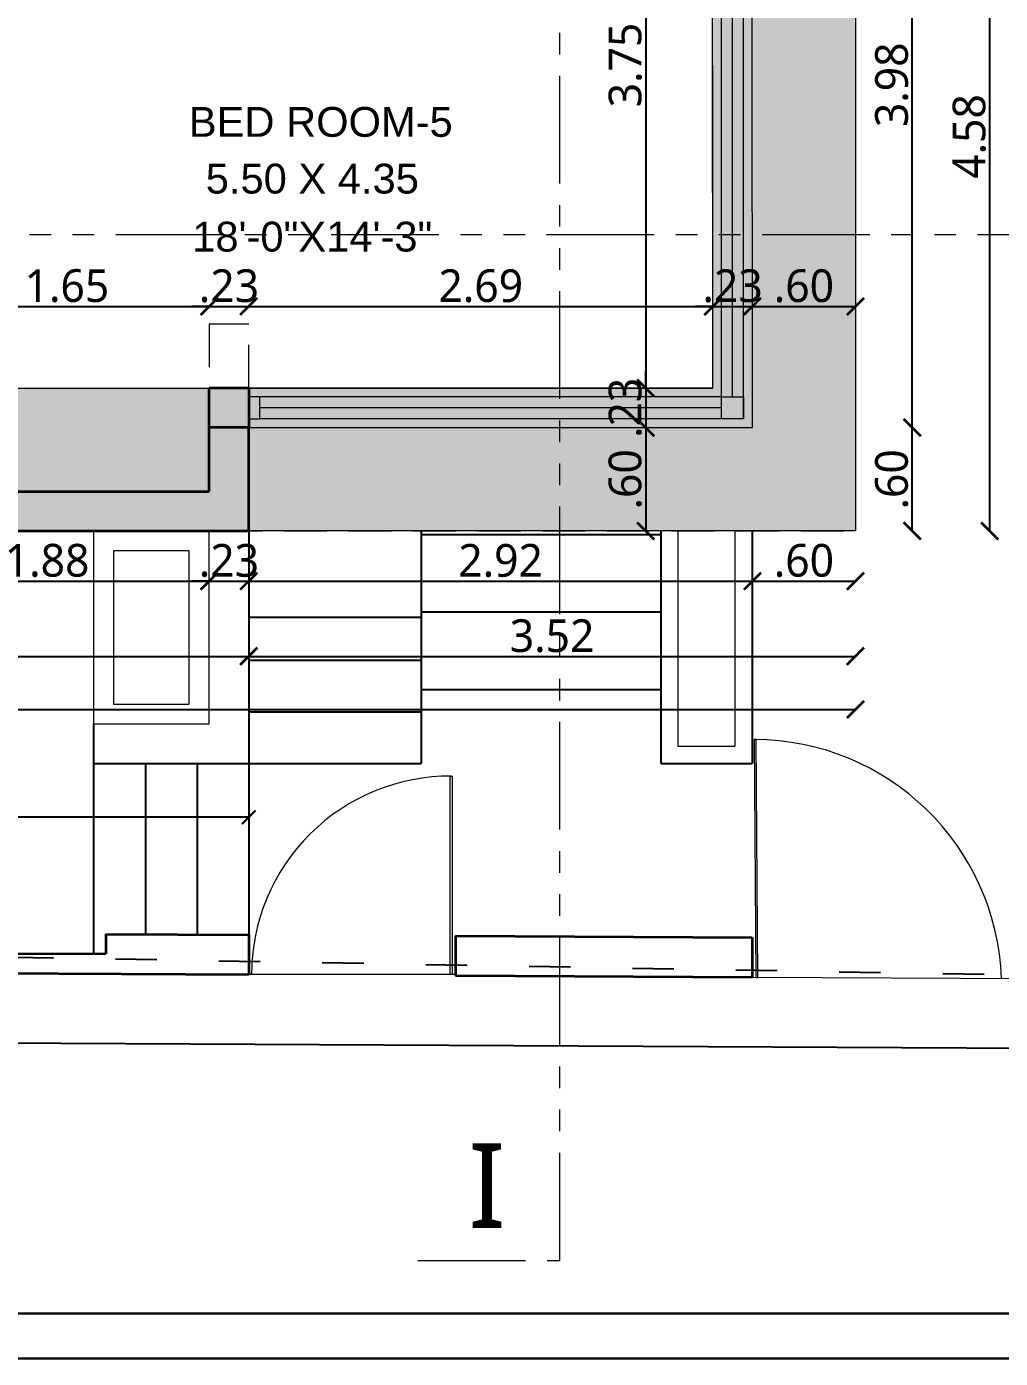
# Model space of a CAD drawing. Extents: x 2450 to 2649, y -7 to 131.
# Drawn here: x 2468.84 to 2474.49, y 77.87 to 85.6 of the extents above; entities that cross this region are included whole.
import ezdxf

# ---------------------------------------------------------------- set-up
doc = ezdxf.new("R2010")
doc.units = 0
doc.header["$MEASUREMENT"] = 0
doc.header["$PDMODE"] = 34
for name, pattern in [('ACAD_ISO03W100', [30, 12, -18]), ('HIDDEN', [0.375, 0.25, -0.125]), ('PHANTOM2', [1.25, 0.625, -0.125, 0.125, -0.125, 0.125, -0.125])]:
    doc.linetypes.add(name, pattern=pattern)
doc.layers.add('BAS LINE', color=130, linetype='Continuous')
for name, color, linetype, lineweight in [('COLUMN', 5, 'Continuous', 35), ('DIM.', 7, 'Continuous', 13), ('DOOR-WINDOW', 35, 'Continuous', 13), ('PLOT', 230, 'Continuous', 35), ('SECTION LINE', 3, 'PHANTOM2', 5), ('stair', 154, 'Continuous', 25), ('TEXT-1', 7, 'Continuous', 9), ('WALL', 30, 'Continuous', 35), ('WINDOW-LINE', 25, 'Continuous', 9)]:
    doc.layers.add(name, color=color, linetype=linetype, lineweight=lineweight)
for name, color, linetype, lineweight, true_color in [('COULMN HATCH', 7, 'Continuous', 13, 0xadadad), ('DIM_1', 7, 'Continuous', 13, 0x000000), ('flower bed', 7, 'Continuous', 20, 0x737373), ('HEATCH BEAM BOTTOM', 7, 'Continuous', 13, 0x92bdc9), ('R.C.C PROJATION', 7, 'HIDDEN', 13, 0xa32900), ('SHEET', 7, 'Continuous', 30, 0x121212)]:
    doc.layers.add(name, color=color, linetype=linetype, lineweight=lineweight, true_color=true_color)
doc.styles.add('AR', font='arial.ttf')
doc.styles.add('ARIAL', font='arial.ttf')
doc.styles.add('COMPLEX', font='complex.shx')
doc.styles.get("Standard").update_dxf_attribs({"font": 'malgunsl.ttf'})
doc.dimstyles.new('2310', dxfattribs={"dimtxt": 0.19, "dimasz": 0.08, "dimexe": 0.18, "dimexo": 0.0625, "dimgap": 0.005, "dimtad": 0, "dimzin": 0, "dimdsep": 46, "dimtxsty": 'AR', "dimblk": 'ARCHTICK', "dimcen": 0.09, "dimse1": 1, "dimse2": 1, "dimaunit": 1, "dimadec": 4, "dimazin": 0, "dimtfac": 1, "dimtofl": 0, "dimtmove": 0, "dimatfit": 3, "dimfxl": 0.18, "dimtolj": 1, "dimtzin": 0, "dimarcsym": 0})
doc.dimstyles.new('R07', dxfattribs={"dimtxt": 0.19, "dimasz": 0.1, "dimexe": 0.18, "dimexo": 0.0625, "dimgap": 0.02, "dimtad": 1, "dimzin": 4, "dimdsep": 46, "dimtxsty": 'Standard', "dimblk": 'ARCHTICK', "dimcen": 0, "dimse1": 1, "dimse2": 1, "dimclrd": 256, "dimclre": 48, "dimclrt": 256, "dimadec": 0, "dimazin": 0, "dimtm": 1e-09, "dimtfac": 1, "dimtix": 1, "dimtmove": 1, "dimatfit": 3, "dimfxl": 0.18, "dimtolj": 1, "dimtzin": 0, "dimlwe": 15, "dimarcsym": 0})

# ---------------------------------------------------------------- blocks, each defined once
blk = doc.blocks.new('*U40')
at = {"layer": 'WINDOW-LINE'}
for p, q in [((92619.32, -11327.5), (92619.23, -11180.75)), ((92628.32, -11336.5), (92628.23, -11180.75)), ((92619.32, -11327.5), (92513.97, -11327.49)), ((92513.97, -11336.49), (92628.32, -11336.5))]:
    blk.add_line(p, q, dxfattribs=at)
at = {"layer": 'WINDOW-LINE', "color": 35, "true_color": 0x9d754d}
for p, q in [((92621.32, -11329.5), (92621.23, -11183.25)), ((92626.32, -11334.5), (92626.23, -11183.25)), ((92621.32, -11329.5), (92516.47, -11329.49)), ((92626.32, -11334.5), (92516.47, -11334.49))]:
    blk.add_line(p, q, dxfattribs=at)
at = {"layer": 'WINDOW-LINE', "color": 4, "true_color": 0x24ffff}
for p, q in [((92623.82, -11329.5), (92623.73, -11183.25)), ((92621.32, -11332), (92516.47, -11331.99))]:
    blk.add_line(p, q, dxfattribs=at)
at = {"layer": 'WINDOW-LINE'}
for points in [[(92628.23, -11180.75), (92619.23, -11180.75), (92619.23, -11180.75), (92628.23, -11180.75)], [(92513.97, -11327.49), (92513.97, -11336.49), (92513.97, -11336.49), (92513.97, -11327.49)], [(92619.32, -11327.5), (92619.32, -11327.5)]]:
    blk.add_lwpolyline(points, close=True, dxfattribs=at)
at = {"layer": 'WINDOW-LINE', "color": 35, "true_color": 0x9d754d}
for points in [[(92626.23, -11180.75), (92621.23, -11180.75), (92621.23, -11183.25), (92626.23, -11183.25)], [(92513.97, -11329.49), (92513.97, -11334.49), (92516.47, -11334.49), (92516.47, -11329.49)], [(92621.32, -11329.5), (92626.32, -11329.5), (92626.32, -11334.5), (92621.32, -11334.5)]]:
    blk.add_lwpolyline(points, close=True, dxfattribs=at)
blk = doc.blocks.new('_ArchTick')
at = {"color": 0, "linetype": 'ByBlock', "const_width": 0.15}
blk.add_lwpolyline([(-0.5, -0.5), (0.5, 0.5)], dxfattribs=at)
blk = doc.blocks.new('*D3252')
at = {"layer": 'DEFPOINTS', "color": 0, "transparency": 16777216}
for p in [(2470.1301, 81.0104), (2455.1828, 80.6085), (2470.1301, 80.5315)]:
    blk.add_point(p, dxfattribs=at)
at = {"layer": 'DIM_1', "color": 0, "lineweight": -2, "transparency": 16777216}
for p, q in [((2455.1828, 81.0104), (2462.0359, 81.0104)), ((2470.1301, 81.0104), (2463.277, 81.0104))]:
    blk.add_line(p, q, dxfattribs=at)
at = {"layer": 'DIM_1', "color": 0, "lineweight": -2, "transparency": 16777216, "xscale": 0.08, "yscale": 0.08, "zscale": 0.08, "rotation": 180}
blk.add_blockref('_ArchTick', (2455.1828, 81.0104), dxfattribs=at)
at = {"layer": 'DIM_1', "color": 0, "lineweight": -2, "transparency": 16777216, "xscale": 0.08, "yscale": 0.08, "zscale": 0.08}
blk.add_blockref('_ArchTick', (2470.1301, 81.0104), dxfattribs=at)
at = {"layer": 'DIM_1', "color": 0, "transparency": 16777216, "char_height": 0.19, "attachment_point": 5, "style": 'AR'}
for s, insert in [('\\A1;14.95', (2462.6565, 81.1124)), ('\\A1;[49\'-0 1/2"]', (2462.6565, 80.8824))]:
    blk.add_mtext(s, dxfattribs=dict(at, insert=insert))
blk = doc.blocks.new('*D3256')
at = {"layer": 'DEFPOINTS', "color": 0, "transparency": 16777216}
for p in [(2452.1457, 80.1931), (2476.0943, 80.0688), (2452.1436, 79.786)]:
    blk.add_point(p, dxfattribs=at)
at = {"layer": 'DIM_1', "color": 0, "lineweight": -2, "transparency": 16777216}
for p, q in [((2452.1436, 79.786), (2463.7187, 79.7259)), ((2476.0922, 79.6617), (2464.5171, 79.7217))]:
    blk.add_line(p, q, dxfattribs=at)
at = {"layer": 'DIM_1', "color": 0, "lineweight": -2, "transparency": 16777216, "xscale": 0.08, "yscale": 0.08, "zscale": 0.08}
for p, rotation in [((2452.1436, 79.786), 179.7026659752107), ((2476.0922, 79.6617), 359.7026659752107)]:
    blk.add_blockref('_ArchTick', p, dxfattribs=dict(at, rotation=rotation))
at = {"layer": 'DIM_1', "color": 0, "transparency": 16777216, "char_height": 0.19, "attachment_point": 5, "rotation": 359.70267, "style": 'AR'}
for s, insert in [('\\A1;23.95', (2464.1184, 79.8259)), ('\\A1;[78\'-7"]', (2464.1172, 79.5971))]:
    blk.add_mtext(s, dxfattribs=dict(at, insert=insert))
blk = doc.blocks.new('*D3672')
at = {"layer": 'DEFPOINTS', "color": 0, "transparency": 16777216}
for p in [(2469.9001, 83.0874), (2468.0201, 82.6724), (2469.9001, 82.3817)]:
    blk.add_point(p, dxfattribs=at)
at = {"layer": 'DIM_1', "lineweight": -2, "transparency": 16777216}
blk.add_line((2468.0201, 82.3817), (2469.9001, 82.3817), dxfattribs=at)
at = {"layer": 'DIM_1', "lineweight": -2, "transparency": 16777216, "xscale": 0.1, "yscale": 0.1, "zscale": 0.1, "rotation": 180}
blk.add_blockref('_ArchTick', (2468.0201, 82.3817), dxfattribs=at)
at = {"layer": 'DIM_1', "lineweight": -2, "transparency": 16777216, "xscale": 0.1, "yscale": 0.1, "zscale": 0.1}
blk.add_blockref('_ArchTick', (2469.9001, 82.3817), dxfattribs=at)
at = {"layer": 'DIM_1', "transparency": 16777216, "insert": (2468.9601, 82.5005), "char_height": 0.19, "attachment_point": 5}
blk.add_mtext('\\A1;1.88', dxfattribs=at)
blk = doc.blocks.new('*D3673')
at = {"layer": 'DEFPOINTS', "color": 0, "transparency": 16777216}
for p in [(2469.9001, 83.0874), (2470.1301, 82.9724), (2470.1301, 82.3817)]:
    blk.add_point(p, dxfattribs=at)
at = {"layer": 'DIM_1', "lineweight": -2, "transparency": 16777216}
for p, q in [((2469.9001, 82.3817), (2469.8001, 82.3817)), ((2469.9001, 82.3817), (2470.1301, 82.3817)), ((2470.1301, 82.3817), (2470.2301, 82.3817))]:
    blk.add_line(p, q, dxfattribs=at)
at = {"layer": 'DIM_1', "lineweight": -2, "transparency": 16777216, "xscale": 0.1, "yscale": 0.1, "zscale": 0.1}
blk.add_blockref('_ArchTick', (2469.9001, 82.3817), dxfattribs=at)
at = {"layer": 'DIM_1', "lineweight": -2, "transparency": 16777216, "xscale": 0.1, "yscale": 0.1, "zscale": 0.1, "rotation": 180}
blk.add_blockref('_ArchTick', (2470.1301, 82.3817), dxfattribs=at)
at = {"layer": 'DIM_1', "transparency": 16777216, "insert": (2470.0151, 82.5), "char_height": 0.19, "attachment_point": 5}
blk.add_mtext('\\A1;.23', dxfattribs=at)
blk = doc.blocks.new('*D3674')
at = {"layer": 'DEFPOINTS', "color": 0, "transparency": 16777216}
for p in [(2473.0524, 83.272), (2470.1301, 82.9724), (2473.0524, 82.3817)]:
    blk.add_point(p, dxfattribs=at)
at = {"layer": 'DIM_1', "lineweight": -2, "transparency": 16777216}
blk.add_line((2470.1301, 82.3817), (2473.0524, 82.3817), dxfattribs=at)
at = {"layer": 'DIM_1', "lineweight": -2, "transparency": 16777216, "xscale": 0.1, "yscale": 0.1, "zscale": 0.1, "rotation": 180}
blk.add_blockref('_ArchTick', (2470.1301, 82.3817), dxfattribs=at)
at = {"layer": 'DIM_1', "lineweight": -2, "transparency": 16777216, "xscale": 0.1, "yscale": 0.1, "zscale": 0.1}
blk.add_blockref('_ArchTick', (2473.0524, 82.3817), dxfattribs=at)
at = {"layer": 'DIM_1', "transparency": 16777216, "insert": (2471.5912, 82.4999), "char_height": 0.19, "attachment_point": 5}
blk.add_mtext('\\A1;2.92', dxfattribs=at)
blk = doc.blocks.new('*D3675')
at = {"layer": 'DEFPOINTS', "color": 0, "transparency": 16777216}
for p in [(2473.0524, 83.272), (2473.6501, 83.272), (2473.6501, 82.3817)]:
    blk.add_point(p, dxfattribs=at)
at = {"layer": 'DIM_1', "lineweight": -2, "transparency": 16777216}
blk.add_line((2473.0524, 82.3817), (2473.6501, 82.3817), dxfattribs=at)
at = {"layer": 'DIM_1', "lineweight": -2, "transparency": 16777216, "xscale": 0.1, "yscale": 0.1, "zscale": 0.1, "rotation": 180}
blk.add_blockref('_ArchTick', (2473.0524, 82.3817), dxfattribs=at)
at = {"layer": 'DIM_1', "lineweight": -2, "transparency": 16777216, "xscale": 0.1, "yscale": 0.1, "zscale": 0.1}
blk.add_blockref('_ArchTick', (2473.6501, 82.3817), dxfattribs=at)
at = {"layer": 'DIM_1', "transparency": 16777216, "insert": (2473.3512, 82.5), "char_height": 0.19, "attachment_point": 5}
blk.add_mtext('\\A1;.60', dxfattribs=at)
blk = doc.blocks.new('*D3677')
at = {"layer": 'DEFPOINTS', "color": 0, "transparency": 16777216}
for p in [(2464.4701, 82.9724), (2470.1301, 82.9724), (2470.1301, 81.9447)]:
    blk.add_point(p, dxfattribs=at)
at = {"layer": 'DIM_1', "lineweight": -2, "transparency": 16777216}
blk.add_line((2464.4701, 81.9447), (2470.1301, 81.9447), dxfattribs=at)
at = {"layer": 'DIM_1', "lineweight": -2, "transparency": 16777216, "xscale": 0.1, "yscale": 0.1, "zscale": 0.1, "rotation": 180}
blk.add_blockref('_ArchTick', (2464.4701, 81.9447), dxfattribs=at)
at = {"layer": 'DIM_1', "lineweight": -2, "transparency": 16777216, "xscale": 0.1, "yscale": 0.1, "zscale": 0.1}
blk.add_blockref('_ArchTick', (2470.1301, 81.9447), dxfattribs=at)
at = {"layer": 'DIM_1', "transparency": 16777216, "insert": (2467.3001, 82.0629), "char_height": 0.19, "attachment_point": 5}
blk.add_mtext('\\A1;5.66', dxfattribs=at)
blk = doc.blocks.new('*D3678')
at = {"layer": 'DEFPOINTS', "color": 0, "transparency": 16777216}
for p in [(2470.1301, 82.9724), (2473.6501, 82.9724), (2473.6501, 81.9447)]:
    blk.add_point(p, dxfattribs=at)
at = {"layer": 'DIM_1', "lineweight": -2, "transparency": 16777216}
blk.add_line((2470.1301, 81.9447), (2473.6501, 81.9447), dxfattribs=at)
at = {"layer": 'DIM_1', "lineweight": -2, "transparency": 16777216, "xscale": 0.1, "yscale": 0.1, "zscale": 0.1, "rotation": 180}
blk.add_blockref('_ArchTick', (2470.1301, 81.9447), dxfattribs=at)
at = {"layer": 'DIM_1', "lineweight": -2, "transparency": 16777216, "xscale": 0.1, "yscale": 0.1, "zscale": 0.1}
blk.add_blockref('_ArchTick', (2473.6501, 81.9447), dxfattribs=at)
at = {"layer": 'DIM_1', "transparency": 16777216, "insert": (2471.8901, 82.063), "char_height": 0.19, "attachment_point": 5}
blk.add_mtext('\\A1;3.52', dxfattribs=at)
blk = doc.blocks.new('*D3681')
at = {"layer": 'DEFPOINTS', "color": 0, "transparency": 16777216}
for p in [(2473.0524, 83.272), (2473.9793, 83.272), (2473.6501, 82.6724)]:
    blk.add_point(p, dxfattribs=at)
at = {"layer": 'DIM_1', "lineweight": -2, "transparency": 16777216}
blk.add_line((2473.9793, 82.6724), (2473.9793, 83.272), dxfattribs=at)
at = {"layer": 'DIM_1', "lineweight": -2, "transparency": 16777216, "xscale": 0.1, "yscale": 0.1, "zscale": 0.1}
for p, rotation in [((2473.9793, 83.272), 90), ((2473.9793, 82.6724), 270)]:
    blk.add_blockref('_ArchTick', p, dxfattribs=dict(at, rotation=rotation))
at = {"layer": 'DIM_1', "transparency": 16777216, "insert": (2473.861, 82.9722), "char_height": 0.19, "attachment_point": 5, "rotation": 90}
blk.add_mtext('\\A1;.60', dxfattribs=at)
blk = doc.blocks.new('*D3682')
at = {"layer": 'DEFPOINTS', "color": 0, "transparency": 16777216}
for p in [(2473.2351, 87.2524), (2473.9793, 87.2524), (2473.0524, 83.272)]:
    blk.add_point(p, dxfattribs=at)
at = {"layer": 'DIM_1', "lineweight": -2, "transparency": 16777216}
blk.add_line((2473.9793, 83.272), (2473.9793, 87.2524), dxfattribs=at)
at = {"layer": 'DIM_1', "lineweight": -2, "transparency": 16777216, "xscale": 0.1, "yscale": 0.1, "zscale": 0.1}
for p, rotation in [((2473.9793, 87.2524), 90), ((2473.9793, 83.272), 270)]:
    blk.add_blockref('_ArchTick', p, dxfattribs=dict(at, rotation=rotation))
at = {"layer": 'DIM_1', "transparency": 16777216, "insert": (2473.861, 85.2622), "char_height": 0.19, "attachment_point": 5, "rotation": 90}
blk.add_mtext('\\A1;3.98', dxfattribs=at)
blk = doc.blocks.new('*D3692')
at = {"layer": 'DEFPOINTS', "color": 0, "transparency": 16777216}
for p in [(2473.6501, 87.2524), (2474.429, 87.2524), (2473.6501, 82.6724)]:
    blk.add_point(p, dxfattribs=at)
at = {"layer": 'DIM_1', "lineweight": -2, "transparency": 16777216}
blk.add_line((2474.429, 82.6724), (2474.429, 87.2524), dxfattribs=at)
at = {"layer": 'DIM_1', "lineweight": -2, "transparency": 16777216, "xscale": 0.1, "yscale": 0.1, "zscale": 0.1}
for p, rotation in [((2474.429, 87.2524), 90), ((2474.429, 82.6724), 270)]:
    blk.add_blockref('_ArchTick', p, dxfattribs=dict(at, rotation=rotation))
at = {"layer": 'DIM_1', "transparency": 16777216, "insert": (2474.3107, 84.9624), "char_height": 0.19, "attachment_point": 5, "rotation": 90}
blk.add_mtext('\\A1;4.58', dxfattribs=at)
blk = doc.blocks.new('*D3371')
at = {"layer": 'DEFPOINTS', "color": 0, "transparency": 16777216}
for p in [(2472.8201, 87.2524), (2472.4331, 83.502), (2472.8224, 83.502)]:
    blk.add_point(p, dxfattribs=at)
at = {"layer": 'DIM_1', "lineweight": -2, "transparency": 16777216}
blk.add_line((2472.4331, 87.2524), (2472.4331, 83.502), dxfattribs=at)
at = {"layer": 'DIM_1', "lineweight": -2, "transparency": 16777216, "xscale": 0.1, "yscale": 0.1, "zscale": 0.1}
for p, rotation in [((2472.4331, 87.2524), 90), ((2472.4331, 83.502), 270)]:
    blk.add_blockref('_ArchTick', p, dxfattribs=dict(at, rotation=rotation))
at = {"layer": 'DIM_1', "transparency": 16777216, "insert": (2472.3148, 85.3772), "char_height": 0.19, "attachment_point": 5, "rotation": 90}
blk.add_mtext('\\A1;3.75', dxfattribs=at)
blk = doc.blocks.new('*D3372')
at = {"layer": 'DEFPOINTS', "color": 0, "transparency": 16777216}
for p in [(2472.8224, 83.502), (2472.4331, 83.2721), (2472.8224, 83.2721)]:
    blk.add_point(p, dxfattribs=at)
at = {"layer": 'DIM_1', "lineweight": -2, "transparency": 16777216}
for p, q in [((2472.4331, 83.502), (2472.4331, 83.602)), ((2472.4331, 83.502), (2472.4331, 83.2721)), ((2472.4331, 83.2721), (2472.4331, 83.1721))]:
    blk.add_line(p, q, dxfattribs=at)
at = {"layer": 'DIM_1', "lineweight": -2, "transparency": 16777216, "xscale": 0.1, "yscale": 0.1, "zscale": 0.1}
for p, rotation in [((2472.4331, 83.502), 270), ((2472.4331, 83.2721), 90)]:
    blk.add_blockref('_ArchTick', p, dxfattribs=dict(at, rotation=rotation))
at = {"layer": 'DIM_1', "transparency": 16777216, "insert": (2472.3148, 83.3871), "char_height": 0.19, "attachment_point": 5, "rotation": 90}
blk.add_mtext('\\A1;.23', dxfattribs=at)
blk = doc.blocks.new('*D3373')
at = {"layer": 'DEFPOINTS', "color": 0, "transparency": 16777216}
for p in [(2472.8224, 83.2721), (2472.4331, 82.6724), (2472.9501, 82.6724)]:
    blk.add_point(p, dxfattribs=at)
at = {"layer": 'DIM_1', "lineweight": -2, "transparency": 16777216}
blk.add_line((2472.4331, 83.2721), (2472.4331, 82.6724), dxfattribs=at)
at = {"layer": 'DIM_1', "lineweight": -2, "transparency": 16777216, "xscale": 0.1, "yscale": 0.1, "zscale": 0.1}
for p, rotation in [((2472.4331, 83.2721), 90), ((2472.4331, 82.6724), 270)]:
    blk.add_blockref('_ArchTick', p, dxfattribs=dict(at, rotation=rotation))
at = {"layer": 'DIM_1', "transparency": 16777216, "insert": (2472.3148, 82.9723), "char_height": 0.19, "attachment_point": 5, "rotation": 90}
blk.add_mtext('\\A1;.60', dxfattribs=at)
blk = doc.blocks.new('*D3816')
at = {"layer": 'DEFPOINTS', "color": 0, "transparency": 16777216}
for p in [(2469.9001, 83.976), (2468.2501, 83.5024), (2469.9001, 83.5024)]:
    blk.add_point(p, dxfattribs=at)
at = {"layer": 'DIM_1', "lineweight": -2, "transparency": 16777216}
blk.add_line((2468.2501, 83.976), (2469.9001, 83.976), dxfattribs=at)
at = {"layer": 'DIM_1', "lineweight": -2, "transparency": 16777216, "xscale": 0.1, "yscale": 0.1, "zscale": 0.1, "rotation": 180}
blk.add_blockref('_ArchTick', (2468.2501, 83.976), dxfattribs=at)
at = {"layer": 'DIM_1', "lineweight": -2, "transparency": 16777216, "xscale": 0.1, "yscale": 0.1, "zscale": 0.1}
blk.add_blockref('_ArchTick', (2469.9001, 83.976), dxfattribs=at)
at = {"layer": 'DIM_1', "transparency": 16777216, "insert": (2469.0751, 84.0948), "char_height": 0.19, "attachment_point": 5}
blk.add_mtext('\\A1;1.65', dxfattribs=at)
blk = doc.blocks.new('*D3817')
at = {"layer": 'DEFPOINTS', "color": 0, "transparency": 16777216}
for p in [(2470.1301, 83.976), (2469.9001, 83.5024), (2470.1301, 83.5024)]:
    blk.add_point(p, dxfattribs=at)
at = {"layer": 'DIM_1', "lineweight": -2, "transparency": 16777216}
for p, q in [((2469.9001, 83.976), (2469.8001, 83.976)), ((2469.9001, 83.976), (2470.1301, 83.976)), ((2470.1301, 83.976), (2470.2301, 83.976))]:
    blk.add_line(p, q, dxfattribs=at)
at = {"layer": 'DIM_1', "lineweight": -2, "transparency": 16777216, "xscale": 0.1, "yscale": 0.1, "zscale": 0.1}
blk.add_blockref('_ArchTick', (2469.9001, 83.976), dxfattribs=at)
at = {"layer": 'DIM_1', "lineweight": -2, "transparency": 16777216, "xscale": 0.1, "yscale": 0.1, "zscale": 0.1, "rotation": 180}
blk.add_blockref('_ArchTick', (2470.1301, 83.976), dxfattribs=at)
at = {"layer": 'DIM_1', "transparency": 16777216, "insert": (2470.0151, 84.0943), "char_height": 0.19, "attachment_point": 5}
blk.add_mtext('\\A1;.23', dxfattribs=at)
blk = doc.blocks.new('*D3818')
at = {"layer": 'DEFPOINTS', "color": 0, "transparency": 16777216}
for p in [(2472.8224, 83.976), (2470.1301, 83.5024), (2472.8224, 83.502)]:
    blk.add_point(p, dxfattribs=at)
at = {"layer": 'DIM_1', "lineweight": -2, "transparency": 16777216}
blk.add_line((2470.1301, 83.976), (2472.8224, 83.976), dxfattribs=at)
at = {"layer": 'DIM_1', "lineweight": -2, "transparency": 16777216, "xscale": 0.1, "yscale": 0.1, "zscale": 0.1, "rotation": 180}
blk.add_blockref('_ArchTick', (2470.1301, 83.976), dxfattribs=at)
at = {"layer": 'DIM_1', "lineweight": -2, "transparency": 16777216, "xscale": 0.1, "yscale": 0.1, "zscale": 0.1}
blk.add_blockref('_ArchTick', (2472.8224, 83.976), dxfattribs=at)
at = {"layer": 'DIM_1', "transparency": 16777216, "insert": (2471.4762, 84.0943), "char_height": 0.19, "attachment_point": 5}
blk.add_mtext('\\A1;2.69', dxfattribs=at)
blk = doc.blocks.new('*D3819')
at = {"layer": 'DEFPOINTS', "color": 0, "transparency": 16777216}
for p in [(2473.0524, 83.976), (2472.8224, 83.502), (2473.0524, 83.272)]:
    blk.add_point(p, dxfattribs=at)
at = {"layer": 'DIM_1', "lineweight": -2, "transparency": 16777216}
for p, q in [((2472.8224, 83.976), (2472.7224, 83.976)), ((2472.8224, 83.976), (2473.0524, 83.976)), ((2473.0524, 83.976), (2473.1524, 83.976))]:
    blk.add_line(p, q, dxfattribs=at)
at = {"layer": 'DIM_1', "lineweight": -2, "transparency": 16777216, "xscale": 0.1, "yscale": 0.1, "zscale": 0.1}
blk.add_blockref('_ArchTick', (2472.8224, 83.976), dxfattribs=at)
at = {"layer": 'DIM_1', "lineweight": -2, "transparency": 16777216, "xscale": 0.1, "yscale": 0.1, "zscale": 0.1, "rotation": 180}
blk.add_blockref('_ArchTick', (2473.0524, 83.976), dxfattribs=at)
at = {"layer": 'DIM_1', "transparency": 16777216, "insert": (2472.9374, 84.0943), "char_height": 0.19, "attachment_point": 5}
blk.add_mtext('\\A1;.23', dxfattribs=at)
blk = doc.blocks.new('*D3820')
at = {"layer": 'DEFPOINTS', "color": 0, "transparency": 16777216}
for p in [(2473.6501, 83.976), (2473.0524, 83.272), (2473.6501, 83.272)]:
    blk.add_point(p, dxfattribs=at)
at = {"layer": 'DIM_1', "lineweight": -2, "transparency": 16777216}
blk.add_line((2473.0524, 83.976), (2473.6501, 83.976), dxfattribs=at)
at = {"layer": 'DIM_1', "lineweight": -2, "transparency": 16777216, "xscale": 0.1, "yscale": 0.1, "zscale": 0.1, "rotation": 180}
blk.add_blockref('_ArchTick', (2473.0524, 83.976), dxfattribs=at)
at = {"layer": 'DIM_1', "lineweight": -2, "transparency": 16777216, "xscale": 0.1, "yscale": 0.1, "zscale": 0.1}
blk.add_blockref('_ArchTick', (2473.6501, 83.976), dxfattribs=at)
at = {"layer": 'DIM_1', "transparency": 16777216, "insert": (2473.3512, 84.0943), "char_height": 0.19, "attachment_point": 5}
blk.add_mtext('\\A1;.60', dxfattribs=at)
blk = doc.blocks.new('*D3835')
at = {"layer": 'DEFPOINTS', "color": 0, "transparency": 16777216}
for p in [(2473.0501, 99.9675), (2473.0501, 82.6724), (2474.8238, 82.6724)]:
    blk.add_point(p, dxfattribs=at)
at = {"layer": 'DIM_1', "lineweight": -2, "transparency": 16777216}
blk.add_line((2474.8238, 99.9675), (2474.8238, 82.6724), dxfattribs=at)
at = {"layer": 'DIM_1', "lineweight": -2, "transparency": 16777216, "xscale": 0.1, "yscale": 0.1, "zscale": 0.1}
for p, rotation in [((2474.8238, 99.9675), 90), ((2474.8238, 82.6724), 270)]:
    blk.add_blockref('_ArchTick', p, dxfattribs=dict(at, rotation=rotation))
at = {"layer": 'DIM_1', "transparency": 16777216, "insert": (2474.705, 91.32), "char_height": 0.19, "attachment_point": 5, "rotation": 90}
blk.add_mtext('\\A1;17.30', dxfattribs=at)
blk = doc.blocks.new('*D3836')
at = {"layer": 'DEFPOINTS', "color": 0, "transparency": 16777216}
for p in [(2454.5828, 86.8899), (2473.6501, 86.8899), (2473.6501, 81.6365)]:
    blk.add_point(p, dxfattribs=at)
at = {"layer": 'DIM_1', "lineweight": -2, "transparency": 16777216}
blk.add_line((2454.5828, 81.6365), (2473.6501, 81.6365), dxfattribs=at)
at = {"layer": 'DIM_1', "lineweight": -2, "transparency": 16777216, "xscale": 0.1, "yscale": 0.1, "zscale": 0.1, "rotation": 180}
blk.add_blockref('_ArchTick', (2454.5828, 81.6365), dxfattribs=at)
at = {"layer": 'DIM_1', "lineweight": -2, "transparency": 16777216, "xscale": 0.1, "yscale": 0.1, "zscale": 0.1}
blk.add_blockref('_ArchTick', (2473.6501, 81.6365), dxfattribs=at)
at = {"layer": 'DIM_1', "transparency": 16777216, "insert": (2464.1165, 81.7553), "char_height": 0.19, "attachment_point": 5}
blk.add_mtext('\\A1;19.07', dxfattribs=at)

msp = doc.modelspace()

# ---------------------------------------------------------------- hatches: boundary and pattern name
at = {"layer": 'COULMN HATCH', "ltscale": 0.001}
h = msp.add_hatch(color=256, dxfattribs=at)
h.dxf.hatch_style = 1
h.paths.add_polyline_path([(2463.5601, 97.7224), (2463.5601, 97.4924), (2463.0351, 97.4924), (2463.0351, 97.7224)])
h.paths.add_polyline_path([(2460.5928, 98.1624), (2460.8228, 98.1624), (2460.8228, 97.6374), (2460.5928, 97.6374)])
h.paths.add_polyline_path([(2455.1828, 98.4574), (2455.4128, 98.4574), (2455.4128, 97.9324), (2455.1828, 97.9324)])
h.paths.add_polyline_path([(2463.1501, 93.4524), (2462.9201, 93.4524), (2462.9201, 94.2024), (2463.1501, 94.2024)])
h.paths.add_polyline_path([(2460.8228, 93.4524), (2460.5928, 93.4524), (2460.5928, 94.2024), (2460.8228, 94.2024)])
h.paths.add_polyline_path([(2455.1828, 93.6824), (2455.4128, 93.6824), (2455.4128, 93.0824), (2455.1828, 93.0824)])
h.paths.add_polyline_path([(2460.8228, 90.8074), (2460.5928, 90.8074), (2460.5928, 91.5574), (2460.8228, 91.5574)])
h.paths.add_polyline_path([(2455.1828, 91.6324), (2455.4128, 91.6324), (2455.4128, 91.1074), (2455.1828, 91.1074)])
h.paths.add_polyline_path([(2465.2201, 88.0824), (2465.2201, 87.8524), (2464.4701, 87.8524), (2464.4701, 88.0824)])
h.paths.add_polyline_path([(2460.5928, 87.2274), (2460.8228, 87.2274), (2460.8228, 86.6274), (2460.5928, 86.6274)])
h.paths.add_polyline_path([(2455.7828, 86.8574), (2455.7828, 86.6274), (2455.1828, 86.6274), (2455.1828, 86.8574)])
h.paths.add_polyline_path([(2464.4701, 83.8724), (2464.7001, 83.8724), (2464.7001, 83.2724), (2464.4701, 83.2724)])
h.paths.add_polyline_path([(2472.8201, 88.0824), (2473.0501, 88.0824), (2473.0501, 87.5574), (2472.8201, 87.5574)])
h.paths.add_polyline_path([(2470.1301, 88.0824), (2470.1301, 87.8524), (2469.5301, 87.8524), (2469.5301, 88.0824)])
h.paths.add_polyline_path([(2468.0201, 97.9424), (2468.0201, 97.4924), (2468.2501, 97.4924), (2468.2501, 97.9424)])
h.paths.add_polyline_path([(2473.0501, 97.1974), (2472.8201, 97.1974), (2472.8201, 97.7224), (2473.0501, 97.7224)])
h.paths.add_polyline_path([(2472.8201, 94.0524), (2473.0501, 94.0524), (2473.0501, 93.4524), (2472.8201, 93.4524)])
h.paths.add_polyline_path([(2467.7201, 93.4524), (2467.7201, 93.6824), (2468.4701, 93.6824), (2468.4701, 93.4524)])
h.paths.add_polyline_path([(2469.9001, 83.5024), (2470.1301, 83.5024), (2470.1301, 83.2724), (2469.9001, 83.2724)])
at = {"layer": 'HEATCH BEAM BOTTOM', "ltscale": 10}
h = msp.add_hatch(dxfattribs=at)
h.set_pattern_fill('ANSI33', color=256, scale=0.6)
h.set_pattern_definition([(45, (522.8451, 170.54396), (-0.106066017, 0.106066017), []), (45, (522.95117, 170.54396), (-0.106066017, 0.106066017), [0.075, -0.0375])])
h.paths.add_polyline_path([(2473.0501, 87.4824), (2473.6501, 87.4824), (2473.6501, 82.6724), (2454.5828, 82.6724), (2454.5828, 91.3374), (2455.4128, 91.3374), (2455.4128, 86.8574), (2460.5928, 86.8574), (2460.5928, 88.0824), (2464.4701, 88.0824), (2464.7001, 88.0824), (2464.7001, 83.502), (2472.8224, 83.502), (2472.8201, 87.2524), (2472.8201, 87.4824)])

# ---------------------------------------------------------------- linework, layer by layer
at = {"layer": 'BAS LINE', "color": 7, "linetype": 'ACAD_ISO03W100', "lineweight": 25, "ltscale": 0.02}
msp.add_lwpolyline([(2452.0549, 101.5613), (2452.1457, 80.1931), (2462.4469, 80.2126), (2464.1003, 80.2219), (2466.8858, 80.2263), (2467.5572, 80.2209), (2476.0943, 80.0688), (2476.101, 100.5986)], close=True, dxfattribs=at)
at = {"layer": 'COLUMN', "color": 252, "linetype": 'HIDDEN', "lineweight": 18, "true_color": 0x939598}
msp.add_lwpolyline([(2469.9001, 83.5024), (2470.1301, 83.5024), (2470.1301, 83.8724), (2469.9001, 83.8724)], close=True, dxfattribs=at)
at = {"layer": 'COLUMN'}
msp.add_lwpolyline([(2469.9001, 83.5024), (2470.1301, 83.5024), (2470.1301, 83.2724), (2469.9001, 83.2724)], close=True, dxfattribs=at)
at = {"layer": 'DOOR-WINDOW'}
msp.add_line((2471.3289, 80.0981), (2470.1289, 80.0981), dxfattribs=at)
for points in [[(2473.0622, 81.4615), (2473.0727, 80.0812), (2473.0838, 80.0813), (2473.0733, 81.4616), (2473.0622, 81.4615)], [(2471.3105, 81.2498), (2471.3105, 80.0981), (2471.2992, 80.0981), (2471.2992, 81.2498), (2471.3105, 81.2498)]]:
    msp.add_lwpolyline(points, close=True, dxfattribs=at)
for centre, radius, start, end in [((2473.0616, 80.0251), 1.4364, 2.0007, 89.88823), ((2471.2992, 80.0968), 1.153, 89.63334, 180)]:
    msp.add_arc(centre, radius, start, end, dxfattribs=at)
at = {"layer": 'flower bed'}
for p, q in [((2472.6201, 82.6724), (2472.6201, 81.4224)), ((2472.9501, 82.6724), (2472.9501, 81.4224)), ((2472.6201, 81.4224), (2472.9501, 81.4224))]:
    msp.add_line(p, q, dxfattribs=at)
for points in [[(2469.2301, 81.5524), (2469.9001, 81.5524), (2469.9001, 82.6724), (2469.2301, 82.6724)], [(2469.3451, 81.6674), (2469.7851, 81.6674), (2469.7851, 82.5574), (2469.3451, 82.5574)]]:
    msp.add_lwpolyline(points, close=True, dxfattribs=at)
at = {"layer": 'HEATCH BEAM BOTTOM', "ltscale": 10}
msp.add_lwpolyline([(2473.0501, 87.4824), (2473.0501, 87.4824), (2473.6501, 87.4824), (2473.6501, 82.6724), (2454.5828, 82.6724), (2454.5828, 91.3374), (2455.4128, 91.3374), (2455.4128, 86.8574), (2460.5928, 86.8574), (2460.5928, 88.0824), (2464.4701, 88.0824), (2464.7001, 88.0824), (2464.7001, 83.502), (2472.8224, 83.502), (2472.8201, 87.2524), (2472.8201, 87.4824), (2473.0501, 87.4824)], dxfattribs=at)
at = {"layer": 'PLOT', "color": 67, "ltscale": 0.1, "true_color": 0x727430}
for p, q in [((2469.3001, 80.3324), (2470.1301, 80.3281)), ((2469.3001, 80.3324), (2469.3001, 80.2174)), ((2470.1301, 80.3281), (2470.1301, 80.0981)), ((2471.3301, 80.3218), (2471.3301, 80.0918)), ((2471.3301, 80.3218), (2473.0501, 80.3128)), ((2473.0501, 80.3128), (2473.0501, 80.0828)), ((2455.8605, 80.2876), (2469.3001, 80.2174)), ((2455.1828, 80.1761), (2470.1301, 80.0981)), ((2471.3301, 80.0918), (2473.0501, 80.0828))]:
    msp.add_line(p, q, dxfattribs=at)
at = {"layer": 'R.C.C PROJATION'}
for p in [(2473.6501, 87.2524), (2454.5828, 82.6724)]:
    msp.add_line(p, (2473.6501, 82.6724), dxfattribs=at)
at = {"layer": 'SECTION LINE'}
for points in [[(2471.1105, 78.4388), (2471.9351, 78.4388), (2471.9351, 102.8385), (2471.2183, 102.8385)], [(2477.4831, 85.5745), (2477.4831, 84.3913), (2450.8739, 84.3913), (2450.8739, 85.2636)]]:
    msp.add_lwpolyline(points, dxfattribs=at)
at = {"layer": 'SHEET', "ltscale": 5}
for points in [[(2450.066, 103.9029), (2450.066, 77.87), (2486.8802, 77.87), (2486.8802, 103.9029)], [(2450.3261, 103.6428), (2450.3261, 78.1302), (2486.62, 78.1302), (2486.62, 103.6428)]]:
    msp.add_lwpolyline(points, close=True, dxfattribs=at)
at = {"layer": 'stair', "color": 252, "true_color": 0x939598}
for p, q in [((2470.1301, 82.6724), (2470.1301, 81.3224)), ((2471.1301, 82.6724), (2471.1301, 81.3224)), ((2471.1301, 82.6524), (2472.5201, 82.6524)), ((2472.5201, 82.6724), (2472.5201, 81.3224)), ((2473.0501, 82.6724), (2473.0501, 81.3224)), ((2470.1301, 82.1724), (2471.1301, 82.1724)), ((2471.1301, 82.2024), (2472.5201, 82.2024)), ((2470.1301, 81.9224), (2471.1301, 81.9224)), ((2471.1301, 81.7524), (2472.5201, 81.7524)), ((2469.2301, 81.5524), (2469.2301, 81.3224)), ((2470.1301, 81.6224), (2471.1301, 81.6224)), ((2469.2301, 81.3224), (2470.1301, 81.3224)), ((2469.2301, 81.3224), (2469.2301, 80.2178)), ((2469.5301, 81.3224), (2469.5301, 80.3312)), ((2469.8301, 81.3224), (2469.8301, 80.3296)), ((2470.1301, 81.3224), (2471.1301, 81.3224)), ((2470.1301, 81.3224), (2470.1301, 80.3281)), ((2472.5201, 81.3224), (2473.0501, 81.3224))]:
    msp.add_line(p, q, dxfattribs=at)
at = {"layer": 'WALL'}
for p, q in [((2469.9001, 82.9024), (2469.9001, 83.2724)), ((2470.1301, 82.6724), (2470.1301, 83.2724)), ((2468.2501, 82.9024), (2469.9001, 82.9024)), ((2468.1351, 82.6724), (2470.1301, 82.6724))]:
    msp.add_line(p, q, dxfattribs=at)
at = {"layer": 'WINDOW-LINE'}
msp.add_line((2473.0501, 80.0828), (2475.9443, 80.0677), dxfattribs=at)

# ---------------------------------------------------------------- block references
at = {"layer": 'DIM.', "xscale": 0.02555555555585603, "yscale": 0.02555555555585603, "zscale": 0.02555555555585603}
msp.add_blockref('*U40', (105.8843, 372.9827), dxfattribs=at)

# ---------------------------------------------------------------- texts
at = {"layer": 'SECTION LINE', "color": 5, "insert": (2471.6205, 79.119), "char_height": 0.4914, "width": 0.737178, "attachment_point": 3, "rotation": 0.0594, "style": 'COMPLEX'}
msp.add_mtext('{\\fSegoe UI Light|b0|i0|c0|p34;I}', dxfattribs=at)
at = {"layer": 'TEXT-1', "color": 18, "ltscale": 10, "true_color": 0x000000, "char_height": 0.173107, "width": 1.998194, "attachment_point": 3, "style": 'ARIAL'}
for s, insert in [('\\A1;BED ROOM-5', (2471.3137, 85.1334)), ('\\A1;5.50 X 4.35', (2471.1172, 84.8041))]:
    msp.add_mtext(s, dxfattribs=dict(at, insert=insert))
at = {"layer": 'TEXT-1', "color": 146, "ltscale": 10, "true_color": 0x105689, "insert": (2471.195, 84.4673), "char_height": 0.173107, "width": 1.998194, "attachment_point": 3, "style": 'ARIAL'}
msp.add_mtext('\\A1;18\'-0"X14\'-3"', dxfattribs=at)

# ---------------------------------------------------------------- dimensions: what is measured, and where the dimension line sits
at = {"layer": 'DIM_1'}
for base, p1, p2, picture, middle in [((2474.8238, 82.6724), (2473.0501, 99.9675), (2473.0501, 82.6724), '*D3835', (2474.705, 91.32)), ((2472.4331, 83.502), (2472.8201, 87.2524), (2472.8224, 83.502), '*D3371', (2472.3148, 85.3772)), ((2473.9793, 87.2524), (2473.0524, 83.272), (2473.2351, 87.2524), '*D3682', (2473.861, 85.2622)), ((2474.429, 87.2524), (2473.6501, 82.6724), (2473.6501, 87.2524), '*D3692', (2474.3107, 84.9624)), ((2472.4331, 83.2721), (2472.8224, 83.502), (2472.8224, 83.2721), '*D3372', (2472.3148, 83.3871)), ((2472.4331, 82.6724), (2472.8224, 83.2721), (2472.9501, 82.6724), '*D3373', (2472.3148, 82.9723)), ((2473.9793, 83.272), (2473.6501, 82.6724), (2473.0524, 83.272), '*D3681', (2473.861, 82.9722))]:
    dim = msp.add_linear_dim(base=base, p1=p1, p2=p2, angle=90, dimstyle='R07', override={"dimpost": '\\X'}, dxfattribs=at)
    dim.commit()
    dim.dimension.update_dxf_attribs({"geometry": picture, "text_midpoint": middle})
for base, p1, p2, dimstyle, picture, middle in [((2473.6501, 81.6365), (2454.5828, 86.8899), (2473.6501, 86.8899), 'R07', '*D3836', (2464.1165, 81.7553)), ((2469.9001, 83.976), (2468.2501, 83.5024), (2469.9001, 83.5024), 'R07', '*D3816', (2469.0751, 84.0948)), ((2470.1301, 83.976), (2469.9001, 83.5024), (2470.1301, 83.5024), 'R07', '*D3817', (2470.0151, 84.0943)), ((2472.8224, 83.976), (2470.1301, 83.5024), (2472.8224, 83.502), 'R07', '*D3818', (2471.4762, 84.0943)), ((2473.0524, 83.976), (2472.8224, 83.502), (2473.0524, 83.272), 'R07', '*D3819', (2472.9374, 84.0943)), ((2473.6501, 83.976), (2473.0524, 83.272), (2473.6501, 83.272), 'R07', '*D3820', (2473.3512, 84.0943)), ((2473.0524, 82.3817), (2470.1301, 82.9724), (2473.0524, 83.272), 'R07', '*D3674', (2471.5912, 82.4999)), ((2473.6501, 82.3817), (2473.0524, 83.272), (2473.6501, 83.272), 'R07', '*D3675', (2473.3512, 82.5)), ((2469.9001, 82.3817), (2468.0201, 82.6724), (2469.9001, 83.0874), 'R07', '*D3672', (2468.9601, 82.5005)), ((2470.1301, 82.3817), (2469.9001, 83.0874), (2470.1301, 82.9724), 'R07', '*D3673', (2470.0151, 82.5)), ((2470.1301, 81.9447), (2464.4701, 82.9724), (2470.1301, 82.9724), 'R07', '*D3677', (2467.3001, 82.0629)), ((2473.6501, 81.9447), (2470.1301, 82.9724), (2473.6501, 82.9724), 'R07', '*D3678', (2471.8901, 82.063)), ((2470.1301, 81.0104), (2455.1828, 80.6085), (2470.1301, 80.5315), '2310', '*D3252', (2462.6565, 81.0104))]:
    dim = msp.add_linear_dim(base=base, p1=p1, p2=p2, dimstyle=dimstyle, override={"dimpost": '\\X'}, dxfattribs=at)
    dim.commit()
    dim.dimension.update_dxf_attribs({"geometry": picture, "text_midpoint": middle})
dim = msp.add_aligned_dim(p1=(2476.0943, 80.0688), p2=(2452.1457, 80.1931), distance=0.4071, dimstyle='2310', override={"dimpost": '\\X'}, dxfattribs=at)
dim.commit()
dim.dimension.update_dxf_attribs({"geometry": '*D3256', "text_midpoint": (2464.1179, 79.7238)})

doc.saveas('drawing.dxf')
